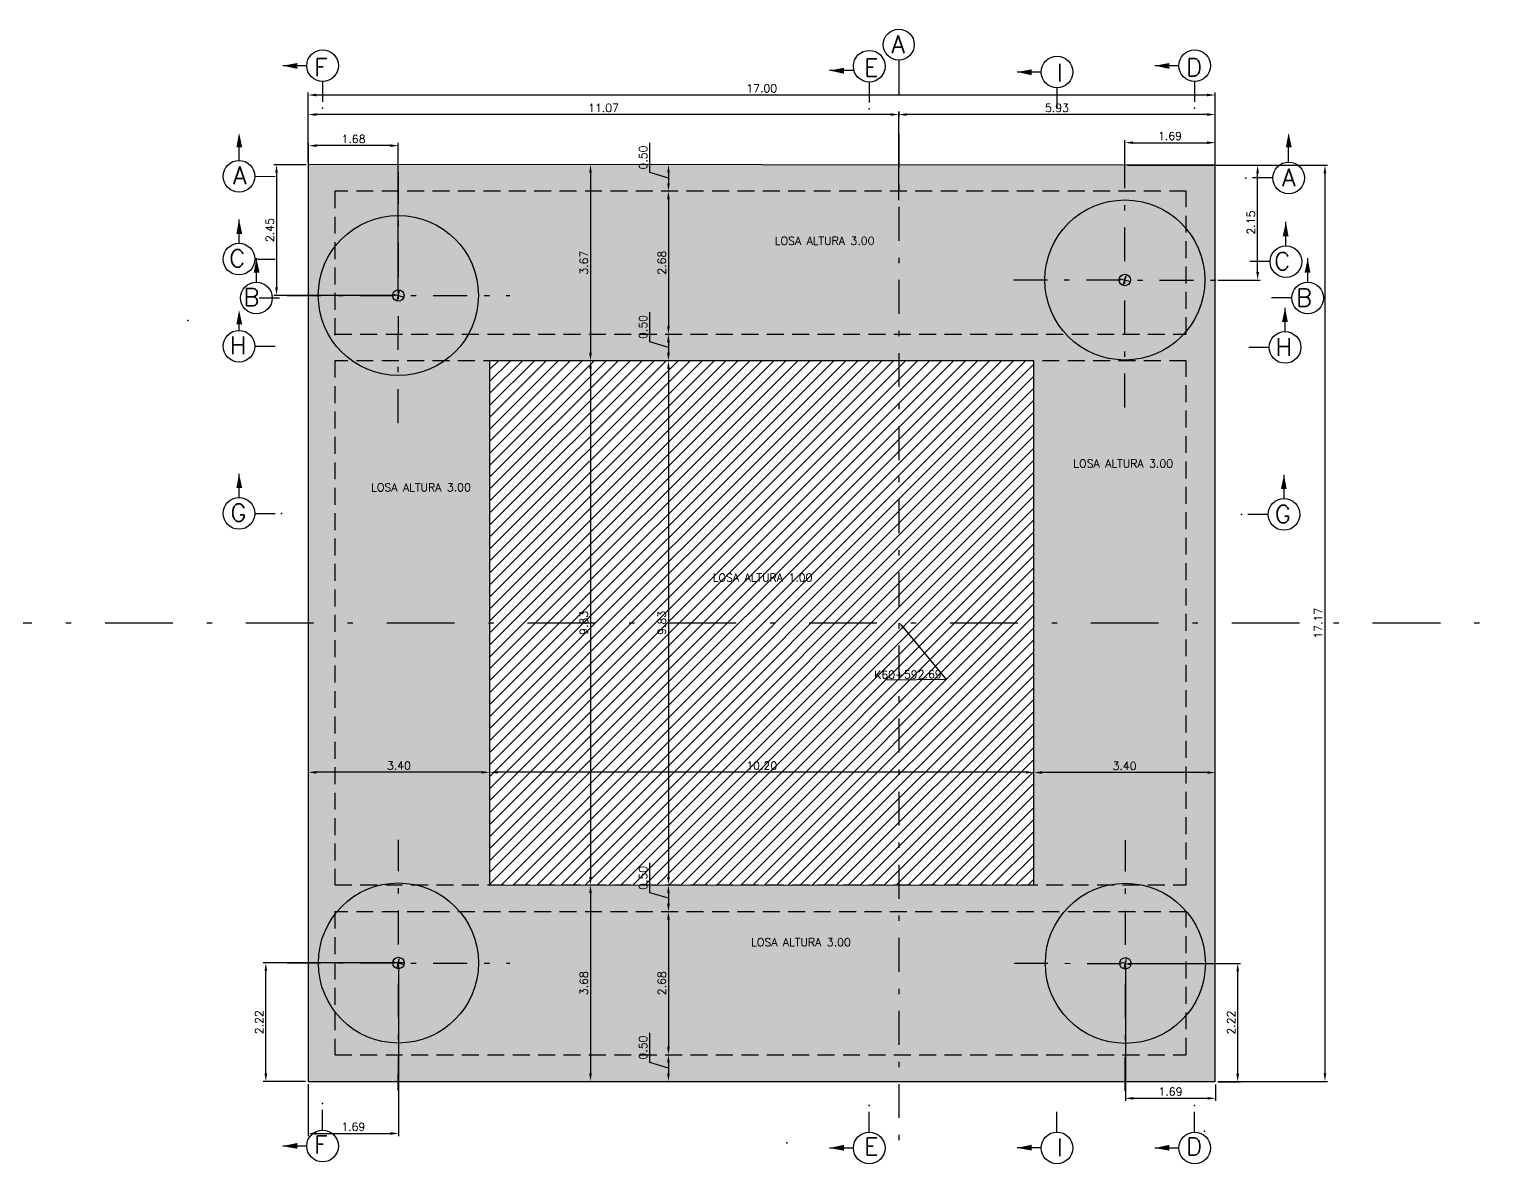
# Model space of a CAD drawing. Header units: metres. Extents: x 1080427 to 1081241, y 976768 to 977191.
# Drawn here: x 1081096.47 to 1081123.81, y 976913.63 to 976934.9 of the extents above; entities that cross this region are included whole.
import ezdxf
from ezdxf import colors
from ezdxf.entities.mleader import LeaderData, LeaderLine
from ezdxf.math import Vec2, Vec3

# ---------------------------------------------------------------- set-up
doc = ezdxf.new("R2010")
doc.units = ezdxf.units.M
doc.header["$LTSCALE"] = 25.4
doc.linetypes.add('DASHDOT', pattern=[1, 0.5, -0.25, 0, -0.25])
doc.linetypes.add('HIDDEN', pattern=[0.375, 0.25, -0.125])
for name, color, linetype in [('CAISSON ACTUALES', 94, 'Continuous'), ('CIRCULOCONTRAP', 130, 'Continuous'), ('CONTRAPESO', 3, 'Continuous'), ('EJE PUENTE', 41, 'DASHDOT'), ('PILA', 3, 'Continuous'), ('PROY', 9, 'HIDDEN'), ('R175COTR', 7, 'Continuous'), ('SOLIDOS', 9, 'Continuous')]:
    doc.layers.add(name, color=color, linetype=linetype)
for name, color, linetype, lineweight in [('COTA', 1, 'Continuous', 30), ('EJECONTRAPESO', 41, 'DASHDOT', 30), ('EJEPILOTE', 145, 'DASHDOT', 30), ('SOLIDOREFCONT', 254, 'Continuous', 5)]:
    doc.layers.add(name, color=color, linetype=linetype, lineweight=lineweight)
doc.styles.add('romans', font='romans.shx')
doc.dimstyles.new('Copy 75', dxfattribs={"dimtxt": 0.15, "dimasz": 0.15, "dimexe": 0.05, "dimexo": 0.05, "dimgap": 0.05, "dimtad": 1, "dimzin": 0, "dimdsep": 46, "dimtxsty": 'romans', "dimcen": 0.002, "dimclrd": 1, "dimclre": 1, "dimclrt": 3, "dimadec": 4, "dimazin": 0, "dimtfac": 1, "dimtofl": 0, "dimtmove": 1, "dimatfit": 3, "dimfxl": 1, "dimtolj": 1, "dimtzin": 0, "dimarcsym": 1})

# ---------------------------------------------------------------- blocks, each defined once
blk = doc.blocks.new('*D889')
at = {"layer": 'COTA', "color": 1, "lineweight": -2, "transparency": 16777216}
for p, q in [((1081101.702, 976932.408), (1081101.702, 976933.712)), ((1081118.552, 976933.662), (1081101.852, 976933.662)), ((1081118.702, 976932.397), (1081118.702, 976933.712))]:
    blk.add_line(p, q, dxfattribs=at)
at = {"layer": 'COTA', "color": 1, "transparency": 16777216}
for points in [[(1081101.852, 976933.687), (1081101.852, 976933.637), (1081101.702, 976933.662)], [(1081118.552, 976933.687), (1081118.552, 976933.637), (1081118.702, 976933.662)]]:
    blk.add_solid(points, dxfattribs=at)
at = {"layer": 'Defpoints', "color": 0, "transparency": 16777216}
for p in [(1081101.702, 976933.662), (1081101.702, 976932.358), (1081118.702, 976932.347)]:
    blk.add_point(p, dxfattribs=at)
at = {"layer": 'COTA', "color": 3, "transparency": 16777216, "insert": (1081110.202, 976933.787), "char_height": 0.15, "attachment_point": 5, "style": 'romans'}
blk.add_mtext('\\A1;17.00', dxfattribs=at)
blk = doc.blocks.new('*D890')
at = {"layer": 'COTA', "color": 1, "lineweight": -2, "transparency": 16777216}
for p, q in [((1081118.752, 976932.347), (1081120.81, 976932.347)), ((1081120.76, 976932.197), (1081120.76, 976915.328)), ((1081118.755, 976915.178), (1081120.81, 976915.178))]:
    blk.add_line(p, q, dxfattribs=at)
at = {"layer": 'COTA', "color": 1, "transparency": 16777216}
for points in [[(1081120.735, 976932.197), (1081120.785, 976932.197), (1081120.76, 976932.347)], [(1081120.735, 976915.328), (1081120.785, 976915.328), (1081120.76, 976915.178)]]:
    blk.add_solid(points, dxfattribs=at)
at = {"layer": 'Defpoints', "color": 0, "transparency": 16777216}
for p in [(1081118.702, 976932.347), (1081118.705, 976915.178), (1081120.76, 976915.178)]:
    blk.add_point(p, dxfattribs=at)
at = {"layer": 'COTA', "color": 3, "transparency": 16777216, "insert": (1081120.635, 976923.762), "char_height": 0.15, "attachment_point": 5, "rotation": 90, "style": 'romans'}
blk.add_mtext('\\A1;17.17', dxfattribs=at)
blk = doc.blocks.new('*D891')
at = {"layer": 'COTA', "color": 1, "lineweight": -2, "transparency": 16777216}
for p, q in [((1081108.105, 976932.211), (1081108.105, 976932.768)), ((1081108.455, 976932.106), (1081108.105, 976932.211)), ((1081108.455, 976932.204), (1081108.455, 976932.009))]:
    blk.add_line(p, q, dxfattribs=at)
at = {"layer": 'COTA', "color": 1, "transparency": 16777216}
for points in [[(1081108.43, 976932.204), (1081108.48, 976932.204), (1081108.455, 976932.354)], [(1081108.43, 976932.009), (1081108.48, 976932.009), (1081108.455, 976931.859)]]:
    blk.add_solid(points, dxfattribs=at)
at = {"layer": 'Defpoints', "color": 0, "transparency": 16777216}
for p in [(1081108.455, 976932.354), (1081108.455, 976931.859), (1081108.455, 976931.859)]:
    blk.add_point(p, dxfattribs=at)
at = {"layer": 'COTA', "color": 3, "transparency": 16777216, "insert": (1081107.98, 976932.49), "char_height": 0.15, "attachment_point": 5, "rotation": 90, "style": 'romans'}
blk.add_mtext('\\A1;0.50', dxfattribs=at)
blk = doc.blocks.new('*D892')
at = {"layer": 'COTA', "color": 1, "lineweight": -2, "transparency": 16777216}
blk.add_line((1081108.454, 976931.709), (1081108.454, 976929.329), dxfattribs=at)
at = {"layer": 'COTA', "color": 1, "transparency": 16777216}
for points in [[(1081108.429, 976931.709), (1081108.479, 976931.709), (1081108.454, 976931.859)], [(1081108.429, 976929.329), (1081108.479, 976929.329), (1081108.454, 976929.179)]]:
    blk.add_solid(points, dxfattribs=at)
at = {"layer": 'Defpoints', "color": 0, "transparency": 16777216}
for p in [(1081108.454, 976931.859), (1081108.454, 976929.179), (1081108.454, 976929.179)]:
    blk.add_point(p, dxfattribs=at)
at = {"layer": 'COTA', "color": 3, "transparency": 16777216, "insert": (1081108.329, 976930.519), "char_height": 0.15, "attachment_point": 5, "rotation": 90, "style": 'romans'}
blk.add_mtext('\\A1;2.68', dxfattribs=at)
blk = doc.blocks.new('*D893')
at = {"layer": 'COTA', "color": 1, "lineweight": -2, "transparency": 16777216}
for p, q in [((1081108.104, 976929.036), (1081108.104, 976929.593)), ((1081108.454, 976928.931), (1081108.104, 976929.036)), ((1081108.454, 976929.029), (1081108.454, 976928.833))]:
    blk.add_line(p, q, dxfattribs=at)
at = {"layer": 'COTA', "color": 1, "transparency": 16777216}
for points in [[(1081108.429, 976929.029), (1081108.479, 976929.029), (1081108.454, 976929.179)], [(1081108.429, 976928.833), (1081108.479, 976928.833), (1081108.454, 976928.683)]]:
    blk.add_solid(points, dxfattribs=at)
at = {"layer": 'Defpoints', "color": 0, "transparency": 16777216}
for p in [(1081108.454, 976929.179), (1081108.454, 976928.683), (1081108.454, 976928.683)]:
    blk.add_point(p, dxfattribs=at)
at = {"layer": 'COTA', "color": 3, "transparency": 16777216, "insert": (1081107.979, 976929.315), "char_height": 0.15, "attachment_point": 5, "rotation": 90, "style": 'romans'}
blk.add_mtext('\\A1;0.50', dxfattribs=at)
blk = doc.blocks.new('*D894')
at = {"layer": 'COTA', "color": 1, "lineweight": -2, "transparency": 16777216}
blk.add_line((1081108.454, 976928.533), (1081108.454, 976919.008), dxfattribs=at)
at = {"layer": 'COTA', "color": 1, "transparency": 16777216}
for points in [[(1081108.429, 976928.533), (1081108.479, 976928.533), (1081108.454, 976928.683)], [(1081108.429, 976919.008), (1081108.479, 976919.008), (1081108.454, 976918.858)]]:
    blk.add_solid(points, dxfattribs=at)
at = {"layer": 'Defpoints', "color": 0, "transparency": 16777216}
for p in [(1081108.454, 976928.683), (1081108.454, 976918.858), (1081108.454, 976918.858)]:
    blk.add_point(p, dxfattribs=at)
at = {"layer": 'COTA', "color": 3, "transparency": 16777216, "insert": (1081108.329, 976923.77), "char_height": 0.15, "attachment_point": 5, "rotation": 90, "style": 'romans'}
blk.add_mtext('\\A1;9.83', dxfattribs=at)
blk = doc.blocks.new('*D895')
at = {"layer": 'COTA', "color": 1, "lineweight": -2, "transparency": 16777216}
for p, q in [((1081108.104, 976918.713), (1081108.104, 976919.27)), ((1081108.454, 976918.608), (1081108.104, 976918.713)), ((1081108.454, 976918.708), (1081108.454, 976918.508))]:
    blk.add_line(p, q, dxfattribs=at)
at = {"layer": 'COTA', "color": 1, "transparency": 16777216}
for points in [[(1081108.429, 976918.708), (1081108.479, 976918.708), (1081108.454, 976918.858)], [(1081108.429, 976918.508), (1081108.479, 976918.508), (1081108.454, 976918.358)]]:
    blk.add_solid(points, dxfattribs=at)
at = {"layer": 'Defpoints', "color": 0, "transparency": 16777216}
for p in [(1081108.454, 976918.858), (1081108.454, 976918.358), (1081108.454, 976918.358)]:
    blk.add_point(p, dxfattribs=at)
at = {"layer": 'COTA', "color": 3, "transparency": 16777216, "insert": (1081107.979, 976918.991), "char_height": 0.15, "attachment_point": 5, "rotation": 90, "style": 'romans'}
blk.add_mtext('\\A1;0.50', dxfattribs=at)
blk = doc.blocks.new('*D896')
at = {"layer": 'COTA', "color": 1, "lineweight": -2, "transparency": 16777216}
blk.add_line((1081108.454, 976918.208), (1081108.454, 976915.827), dxfattribs=at)
at = {"layer": 'COTA', "color": 1, "transparency": 16777216}
for points in [[(1081108.429, 976918.208), (1081108.479, 976918.208), (1081108.454, 976918.358)], [(1081108.429, 976915.827), (1081108.479, 976915.827), (1081108.454, 976915.677)]]:
    blk.add_solid(points, dxfattribs=at)
at = {"layer": 'Defpoints', "color": 0, "transparency": 16777216}
for p in [(1081108.454, 976918.358), (1081108.454, 976915.677), (1081108.454, 976915.677)]:
    blk.add_point(p, dxfattribs=at)
at = {"layer": 'COTA', "color": 3, "transparency": 16777216, "insert": (1081108.329, 976917.017), "char_height": 0.15, "attachment_point": 5, "rotation": 90, "style": 'romans'}
blk.add_mtext('\\A1;2.68', dxfattribs=at)
blk = doc.blocks.new('*D897')
at = {"layer": 'COTA', "color": 1, "lineweight": -2, "transparency": 16777216}
for p, q in [((1081108.104, 976915.532), (1081108.104, 976916.089)), ((1081108.454, 976915.427), (1081108.104, 976915.532)), ((1081108.454, 976915.527), (1081108.454, 976915.327)), ((1081108.405, 976915.177), (1081108.404, 976915.177))]:
    blk.add_line(p, q, dxfattribs=at)
at = {"layer": 'COTA', "color": 1, "transparency": 16777216}
for points in [[(1081108.429, 976915.527), (1081108.479, 976915.527), (1081108.454, 976915.677)], [(1081108.429, 976915.327), (1081108.479, 976915.327), (1081108.454, 976915.177)]]:
    blk.add_solid(points, dxfattribs=at)
at = {"layer": 'Defpoints', "color": 0, "transparency": 16777216}
for p in [(1081108.454, 976915.677), (1081108.454, 976915.177), (1081108.455, 976915.177)]:
    blk.add_point(p, dxfattribs=at)
at = {"layer": 'COTA', "color": 3, "transparency": 16777216, "insert": (1081107.979, 976915.811), "char_height": 0.15, "attachment_point": 5, "rotation": 90, "style": 'romans'}
blk.add_mtext('\\A1;0.50', dxfattribs=at)
blk = doc.blocks.new('*D883')
at = {"layer": 'COTA', "color": 1, "lineweight": -2, "transparency": 16777216}
for p, q in [((1081118.554, 976920.965), (1081115.454, 976920.965)), ((1081118.704, 976920.916), (1081118.704, 976920.915))]:
    blk.add_line(p, q, dxfattribs=at)
at = {"layer": 'COTA', "color": 1, "transparency": 16777216}
for points in [[(1081115.454, 976920.99), (1081115.454, 976920.94), (1081115.304, 976920.965)], [(1081118.554, 976920.99), (1081118.554, 976920.94), (1081118.704, 976920.965)]]:
    blk.add_solid(points, dxfattribs=at)
at = {"layer": 'Defpoints', "color": 0, "transparency": 16777216}
for p in [(1081115.304, 976920.965), (1081115.304, 976920.965), (1081118.704, 976920.966)]:
    blk.add_point(p, dxfattribs=at)
at = {"layer": 'COTA', "color": 3, "transparency": 16777216, "insert": (1081117.004, 976921.09), "char_height": 0.15, "attachment_point": 5, "style": 'romans'}
blk.add_mtext('\\A1;3.40', dxfattribs=at)
blk = doc.blocks.new('*D884')
at = {"layer": 'COTA', "color": 1, "lineweight": -2, "transparency": 16777216}
for p, q in [((1081105.102, 976920.919), (1081105.102, 976920.919)), ((1081115.154, 976920.969), (1081105.252, 976920.969))]:
    blk.add_line(p, q, dxfattribs=at)
at = {"layer": 'COTA', "color": 1, "transparency": 16777216}
for points in [[(1081105.252, 976920.994), (1081105.252, 976920.944), (1081105.102, 976920.969)], [(1081115.154, 976920.994), (1081115.154, 976920.944), (1081115.304, 976920.969)]]:
    blk.add_solid(points, dxfattribs=at)
at = {"layer": 'Defpoints', "color": 0, "transparency": 16777216}
for p in [(1081105.102, 976920.969), (1081105.102, 976920.969), (1081115.304, 976920.969)]:
    blk.add_point(p, dxfattribs=at)
at = {"layer": 'COTA', "color": 3, "transparency": 16777216, "insert": (1081110.203, 976921.094), "char_height": 0.15, "attachment_point": 5, "style": 'romans'}
blk.add_mtext('\\A1;10.20', dxfattribs=at)
blk = doc.blocks.new('*D885')
at = {"layer": 'COTA', "color": 1, "lineweight": -2, "transparency": 16777216}
for p, q in [((1081101.702, 976920.919), (1081101.702, 976920.919)), ((1081104.952, 976920.969), (1081101.852, 976920.969)), ((1081105.102, 976920.919), (1081105.102, 976920.919))]:
    blk.add_line(p, q, dxfattribs=at)
at = {"layer": 'COTA', "color": 1, "transparency": 16777216}
for points in [[(1081101.852, 976920.994), (1081101.852, 976920.944), (1081101.702, 976920.969)], [(1081104.952, 976920.994), (1081104.952, 976920.944), (1081105.102, 976920.969)]]:
    blk.add_solid(points, dxfattribs=at)
at = {"layer": 'Defpoints', "color": 0, "transparency": 16777216}
for p in [(1081101.702, 976920.969), (1081101.702, 976920.969), (1081105.102, 976920.969)]:
    blk.add_point(p, dxfattribs=at)
at = {"layer": 'COTA', "color": 3, "transparency": 16777216, "insert": (1081103.402, 976921.094), "char_height": 0.15, "attachment_point": 5, "style": 'romans'}
blk.add_mtext('\\A1;3.40', dxfattribs=at)
blk = doc.blocks.new('*D886')
at = {"layer": 'COTA', "color": 1, "lineweight": -2, "transparency": 16777216}
blk.add_line((1081106.993, 976932.205), (1081106.993, 976928.833), dxfattribs=at)
at = {"layer": 'COTA', "color": 1, "transparency": 16777216}
for points in [[(1081106.968, 976932.205), (1081107.018, 976932.205), (1081106.993, 976932.355)], [(1081106.968, 976928.833), (1081107.018, 976928.833), (1081106.993, 976928.683)]]:
    blk.add_solid(points, dxfattribs=at)
at = {"layer": 'Defpoints', "color": 0, "transparency": 16777216}
for p in [(1081106.993, 976932.355), (1081106.993, 976928.683), (1081106.993, 976928.683)]:
    blk.add_point(p, dxfattribs=at)
at = {"layer": 'COTA', "color": 3, "transparency": 16777216, "insert": (1081106.868, 976930.519), "char_height": 0.15, "attachment_point": 5, "rotation": 90, "style": 'romans'}
blk.add_mtext('\\A1;3.67', dxfattribs=at)
blk = doc.blocks.new('*D887')
at = {"layer": 'COTA', "color": 1, "lineweight": -2, "transparency": 16777216}
blk.add_line((1081106.993, 976928.533), (1081106.993, 976919.008), dxfattribs=at)
at = {"layer": 'COTA', "color": 1, "transparency": 16777216}
for points in [[(1081106.968, 976928.533), (1081107.018, 976928.533), (1081106.993, 976928.683)], [(1081106.968, 976919.008), (1081107.018, 976919.008), (1081106.993, 976918.858)]]:
    blk.add_solid(points, dxfattribs=at)
at = {"layer": 'Defpoints', "color": 0, "transparency": 16777216}
for p in [(1081106.993, 976928.683), (1081106.993, 976918.858), (1081106.993, 976918.858)]:
    blk.add_point(p, dxfattribs=at)
at = {"layer": 'COTA', "color": 3, "transparency": 16777216, "insert": (1081106.868, 976923.77), "char_height": 0.15, "attachment_point": 5, "rotation": 90, "style": 'romans'}
blk.add_mtext('\\A1;9.83', dxfattribs=at)
blk = doc.blocks.new('*D888')
at = {"layer": 'COTA', "color": 1, "lineweight": -2, "transparency": 16777216}
for p, q in [((1081106.993, 976918.708), (1081106.993, 976915.327)), ((1081106.944, 976915.177), (1081106.943, 976915.177))]:
    blk.add_line(p, q, dxfattribs=at)
at = {"layer": 'COTA', "color": 1, "transparency": 16777216}
for points in [[(1081106.968, 976918.708), (1081107.018, 976918.708), (1081106.993, 976918.858)], [(1081106.968, 976915.327), (1081107.018, 976915.327), (1081106.993, 976915.177)]]:
    blk.add_solid(points, dxfattribs=at)
at = {"layer": 'Defpoints', "color": 0, "transparency": 16777216}
for p in [(1081106.993, 976918.858), (1081106.993, 976915.177), (1081106.994, 976915.177)]:
    blk.add_point(p, dxfattribs=at)
at = {"layer": 'COTA', "color": 3, "transparency": 16777216, "insert": (1081106.868, 976917.017), "char_height": 0.15, "attachment_point": 5, "rotation": 90, "style": 'romans'}
blk.add_mtext('\\A1;3.68', dxfattribs=at)
blk = doc.blocks.new('*D898')
at = {"layer": 'COTA', "color": 1, "lineweight": -2, "transparency": 16777216}
for p, q in [((1081112.772, 976931.694), (1081112.772, 976933.346)), ((1081118.552, 976933.296), (1081112.922, 976933.296)), ((1081118.702, 976932.408), (1081118.702, 976933.346))]:
    blk.add_line(p, q, dxfattribs=at)
at = {"layer": 'COTA', "color": 1, "transparency": 16777216}
for points in [[(1081112.922, 976933.321), (1081112.922, 976933.271), (1081112.772, 976933.296)], [(1081118.552, 976933.321), (1081118.552, 976933.271), (1081118.702, 976933.296)]]:
    blk.add_solid(points, dxfattribs=at)
at = {"layer": 'Defpoints', "color": 0, "transparency": 16777216}
for p in [(1081112.772, 976933.296), (1081118.702, 976932.358), (1081112.772, 976931.644)]:
    blk.add_point(p, dxfattribs=at)
at = {"layer": 'COTA', "color": 3, "transparency": 16777216, "insert": (1081115.737, 976933.421), "char_height": 0.15, "attachment_point": 5, "style": 'romans'}
blk.add_mtext('\\A1;5.93', dxfattribs=at)
blk = doc.blocks.new('*D899')
at = {"layer": 'COTA', "color": 1, "lineweight": -2, "transparency": 16777216}
for p, q in [((1081101.702, 976932.408), (1081101.702, 976933.346)), ((1081112.622, 976933.296), (1081101.852, 976933.296)), ((1081112.772, 976931.694), (1081112.772, 976933.346))]:
    blk.add_line(p, q, dxfattribs=at)
at = {"layer": 'COTA', "color": 1, "transparency": 16777216}
for points in [[(1081101.852, 976933.321), (1081101.852, 976933.271), (1081101.702, 976933.296)], [(1081112.622, 976933.321), (1081112.622, 976933.271), (1081112.772, 976933.296)]]:
    blk.add_solid(points, dxfattribs=at)
at = {"layer": 'Defpoints', "color": 0, "transparency": 16777216}
for p in [(1081101.702, 976933.296), (1081101.702, 976932.358), (1081112.772, 976931.644)]:
    blk.add_point(p, dxfattribs=at)
at = {"layer": 'COTA', "color": 3, "transparency": 16777216, "insert": (1081107.237, 976933.421), "char_height": 0.15, "attachment_point": 5, "style": 'romans'}
blk.add_mtext('\\A1;11.07', dxfattribs=at)
blk = doc.blocks.new('*D1109')
at = {"layer": 'COTA', "color": 1, "lineweight": -2, "transparency": 16777216}
for p, q in [((1081101.71, 976929.919), (1081101.71, 976932.763)), ((1081103.241, 976932.713), (1081101.86, 976932.713)), ((1081103.391, 976929.955), (1081103.391, 976932.763))]:
    blk.add_line(p, q, dxfattribs=at)
at = {"layer": 'COTA', "color": 1, "transparency": 16777216}
for points in [[(1081101.86, 976932.738), (1081101.86, 976932.688), (1081101.71, 976932.713)], [(1081103.241, 976932.738), (1081103.241, 976932.688), (1081103.391, 976932.713)]]:
    blk.add_solid(points, dxfattribs=at)
at = {"layer": 'Defpoints', "color": 0, "transparency": 16777216}
for p in [(1081101.71, 976932.713), (1081101.71, 976929.869), (1081103.391, 976929.905)]:
    blk.add_point(p, dxfattribs=at)
at = {"layer": 'COTA', "color": 3, "transparency": 16777216, "insert": (1081102.551, 976932.838), "char_height": 0.15, "attachment_point": 5, "style": 'romans'}
blk.add_mtext('\\A1;1.68', dxfattribs=at)
blk = doc.blocks.new('*D1110')
at = {"layer": 'COTA', "color": 1, "lineweight": -2, "transparency": 16777216}
for p, q in [((1081117.06, 976932.347), (1081119.549, 976932.347)), ((1081119.499, 976930.345), (1081119.499, 976932.197)), ((1081118.752, 976930.195), (1081119.549, 976930.195))]:
    blk.add_line(p, q, dxfattribs=at)
at = {"layer": 'COTA', "color": 1, "transparency": 16777216}
for points in [[(1081119.474, 976932.197), (1081119.524, 976932.197), (1081119.499, 976932.347)], [(1081119.474, 976930.345), (1081119.524, 976930.345), (1081119.499, 976930.195)]]:
    blk.add_solid(points, dxfattribs=at)
at = {"layer": 'Defpoints', "color": 0, "transparency": 16777216}
for p in [(1081117.01, 976932.347), (1081119.499, 976932.347), (1081118.702, 976930.195)]:
    blk.add_point(p, dxfattribs=at)
at = {"layer": 'COTA', "color": 3, "transparency": 16777216, "insert": (1081119.374, 976931.271), "char_height": 0.15, "attachment_point": 5, "rotation": 90, "style": 'romans'}
blk.add_mtext('\\A1;2.15', dxfattribs=at)
blk = doc.blocks.new('*D1111')
at = {"layer": 'COTA', "color": 1, "lineweight": -2, "transparency": 16777216}
for p, q in [((1081117.01, 976932.397), (1081117.01, 976932.819)), ((1081117.16, 976932.769), (1081118.552, 976932.769)), ((1081118.702, 976930.215), (1081118.702, 976932.819))]:
    blk.add_line(p, q, dxfattribs=at)
at = {"layer": 'COTA', "color": 1, "transparency": 16777216}
for points in [[(1081117.16, 976932.794), (1081117.16, 976932.744), (1081117.01, 976932.769)], [(1081118.552, 976932.794), (1081118.552, 976932.744), (1081118.702, 976932.769)]]:
    blk.add_solid(points, dxfattribs=at)
at = {"layer": 'Defpoints', "color": 0, "transparency": 16777216}
for p in [(1081118.702, 976932.769), (1081117.01, 976932.347), (1081118.702, 976930.165)]:
    blk.add_point(p, dxfattribs=at)
at = {"layer": 'COTA', "color": 3, "transparency": 16777216, "insert": (1081117.856, 976932.894), "char_height": 0.15, "attachment_point": 5, "style": 'romans'}
blk.add_mtext('\\A1;1.69', dxfattribs=at)
blk = doc.blocks.new('*D1107')
at = {"layer": 'COTA', "color": 1, "lineweight": -2, "transparency": 16777216}
for p, q in [((1081103.504, 976917.396), (1081100.857, 976917.396)), ((1081100.907, 976915.327), (1081100.907, 976917.246)), ((1081101.652, 976915.177), (1081100.857, 976915.177))]:
    blk.add_line(p, q, dxfattribs=at)
at = {"layer": 'COTA', "color": 1, "transparency": 16777216}
for points in [[(1081100.882, 976917.246), (1081100.932, 976917.246), (1081100.907, 976917.396)], [(1081100.882, 976915.327), (1081100.932, 976915.327), (1081100.907, 976915.177)]]:
    blk.add_solid(points, dxfattribs=at)
at = {"layer": 'Defpoints', "color": 0, "transparency": 16777216}
for p in [(1081100.907, 976917.396), (1081103.554, 976917.396), (1081101.702, 976915.177)]:
    blk.add_point(p, dxfattribs=at)
at = {"layer": 'COTA', "color": 3, "transparency": 16777216, "insert": (1081100.782, 976916.286), "char_height": 0.15, "attachment_point": 5, "rotation": 90, "style": 'romans'}
blk.add_mtext('\\A1;2.22', dxfattribs=at)
blk = doc.blocks.new('*D1113')
at = {"layer": 'COTA', "color": 1, "lineweight": -2, "transparency": 16777216}
for p, q in [((1081103.392, 976917.346), (1081103.392, 976914.151)), ((1081101.702, 976915.127), (1081101.702, 976914.151)), ((1081101.852, 976914.201), (1081103.242, 976914.201))]:
    blk.add_line(p, q, dxfattribs=at)
at = {"layer": 'COTA', "color": 1, "transparency": 16777216}
for points in [[(1081101.852, 976914.226), (1081101.852, 976914.176), (1081101.702, 976914.201)], [(1081103.242, 976914.226), (1081103.242, 976914.176), (1081103.392, 976914.201)]]:
    blk.add_solid(points, dxfattribs=at)
at = {"layer": 'Defpoints', "color": 0, "transparency": 16777216}
for p in [(1081103.392, 976917.396), (1081101.702, 976915.177), (1081103.392, 976914.201)]:
    blk.add_point(p, dxfattribs=at)
at = {"layer": 'COTA', "color": 3, "transparency": 16777216, "insert": (1081102.547, 976914.326), "char_height": 0.15, "attachment_point": 5, "style": 'romans'}
blk.add_mtext('\\A1;1.69', dxfattribs=at)
blk = doc.blocks.new('*D1108')
at = {"layer": 'COTA', "color": 1, "lineweight": -2, "transparency": 16777216}
for p, q in [((1081117.069, 976917.389), (1081119.175, 976917.389)), ((1081119.125, 976915.319), (1081119.125, 976917.239)), ((1081118.752, 976915.169), (1081119.175, 976915.169))]:
    blk.add_line(p, q, dxfattribs=at)
at = {"layer": 'COTA', "color": 1, "transparency": 16777216}
for points in [[(1081119.1, 976917.239), (1081119.15, 976917.239), (1081119.125, 976917.389)], [(1081119.1, 976915.319), (1081119.15, 976915.319), (1081119.125, 976915.169)]]:
    blk.add_solid(points, dxfattribs=at)
at = {"layer": 'Defpoints', "color": 0, "transparency": 16777216}
for p in [(1081117.019, 976917.389), (1081119.125, 976917.389), (1081118.702, 976915.169)]:
    blk.add_point(p, dxfattribs=at)
at = {"layer": 'COTA', "color": 3, "transparency": 16777216, "insert": (1081119, 976916.279), "char_height": 0.15, "attachment_point": 5, "rotation": 90, "style": 'romans'}
blk.add_mtext('\\A1;2.22', dxfattribs=at)
blk = doc.blocks.new('*D1106')
at = {"layer": 'COTA', "color": 1, "lineweight": -2, "transparency": 16777216}
for p, q in [((1081117.019, 976917.339), (1081117.019, 976914.81)), ((1081118.71, 976915.119), (1081118.71, 976914.81)), ((1081117.169, 976914.86), (1081118.56, 976914.86))]:
    blk.add_line(p, q, dxfattribs=at)
at = {"layer": 'COTA', "color": 1, "transparency": 16777216}
for points in [[(1081117.169, 976914.885), (1081117.169, 976914.835), (1081117.019, 976914.86)], [(1081118.56, 976914.885), (1081118.56, 976914.835), (1081118.71, 976914.86)]]:
    blk.add_solid(points, dxfattribs=at)
at = {"layer": 'Defpoints', "color": 0, "transparency": 16777216}
for p in [(1081117.019, 976917.389), (1081118.71, 976915.169), (1081118.71, 976914.86)]:
    blk.add_point(p, dxfattribs=at)
at = {"layer": 'COTA', "color": 3, "transparency": 16777216, "insert": (1081117.865, 976914.985), "char_height": 0.15, "attachment_point": 5, "style": 'romans'}
blk.add_mtext('\\A1;1.69', dxfattribs=at)
blk = doc.blocks.new('*D1112')
at = {"layer": 'COTA', "color": 1, "lineweight": -2, "transparency": 16777216}
for p, q in [((1081101.661, 976932.355), (1081101.058, 976932.355)), ((1081101.108, 976932.205), (1081101.108, 976930.055)), ((1081103.341, 976929.905), (1081101.058, 976929.905))]:
    blk.add_line(p, q, dxfattribs=at)
at = {"layer": 'COTA', "color": 1, "transparency": 16777216}
for points in [[(1081101.083, 976932.205), (1081101.133, 976932.205), (1081101.108, 976932.355)], [(1081101.083, 976930.055), (1081101.133, 976930.055), (1081101.108, 976929.905)]]:
    blk.add_solid(points, dxfattribs=at)
at = {"layer": 'Defpoints', "color": 0, "transparency": 16777216}
for p in [(1081101.711, 976932.355), (1081101.108, 976929.905), (1081103.391, 976929.905)]:
    blk.add_point(p, dxfattribs=at)
at = {"layer": 'COTA', "color": 3, "transparency": 16777216, "insert": (1081100.983, 976931.13), "char_height": 0.15, "attachment_point": 5, "rotation": 90, "style": 'romans'}
blk.add_mtext('\\A1;2.45', dxfattribs=at)

msp = doc.modelspace()

# ---------------------------------------------------------------- hatches: boundary and pattern name
at = {"layer": 'SOLIDOREFCONT', "transparency": 33554556}
h = msp.add_hatch(color=17, dxfattribs=at)
h.dxf.hatch_style = 1
h.paths.add_polyline_path([(1081101.701876, 976932.358463), (1081101.701876, 976915.176521), (1081118.704531, 976915.177521), (1081118.702057, 976932.347417)])
h.paths.add_polyline_path([(1081115.302402, 976928.683369), (1081115.304006, 976918.857821), (1081105.101876, 976918.857221), (1081105.101876, 976928.683369)], flags=16)
at = {"layer": 'SOLIDOS'}
h = msp.add_hatch(dxfattribs=at)
h.set_pattern_fill('ANSI31', color=250, scale=0.05)
h.set_pattern_definition([(45, (0, 0), (-0.112253201513, 0.112253201513), [])])
h.paths.add_polyline_path([(1081115.302402, 976928.683369), (1081105.101876, 976928.683369), (1081105.101876, 976918.857221), (1081115.304006, 976918.857821)])

# ---------------------------------------------------------------- linework, layer by layer
for p, q in [((1081101.675917, 976934.211879), (1081101.224866, 976934.211879)), ((1081111.922934, 976934.121616), (1081111.471882, 976934.121616)), ((1081115.442791, 976934.093226), (1081114.991739, 976934.093226)), ((1081118.023964, 976934.211879), (1081117.572912, 976934.211879)), ((1081101.970166, 976933.914569), (1081101.970166, 976933.533385)), ((1081112.217183, 976933.905781), (1081112.217183, 976933.524597)), ((1081115.737039, 976933.795916), (1081115.737039, 976933.414733)), ((1081118.318213, 976933.914569), (1081118.318213, 976933.533385)), ((1081101.970166, 976914.260756), (1081101.970166, 976914.641939)), ((1081112.217183, 976914.225849), (1081112.217183, 976914.607032)), ((1081115.737039, 976914.227988), (1081115.737039, 976914.609171)), ((1081118.318213, 976914.22559), (1081118.318213, 976914.606774)), ((1081101.675917, 976913.963446), (1081101.224866, 976913.963446)), ((1081111.922934, 976913.928538), (1081111.471882, 976913.928538)), ((1081115.442791, 976913.930677), (1081114.991739, 976913.930677)), ((1081118.023964, 976913.92828), (1081117.572912, 976913.92828))]:
    msp.add_line(p, q)
for p in [(1081101.970166, 976933.414733), (1081112.217183, 976933.405945), (1081118.318213, 976933.414733), (1081101.970166, 976914.760592), (1081112.217183, 976914.725684), (1081118.318213, 976914.725426), (1081118.500902, 976914.245891), (1081110.6742, 976914.025201)]:
    msp.add_point(p)
for points in [[(1081101.495721, 976934.151957), (1081101.495721, 976934.261714), (1081101.224866, 976934.211879)], [(1081111.742738, 976934.061694), (1081111.742738, 976934.171452), (1081111.471882, 976934.121616)], [(1081115.262594, 976934.033305), (1081115.262594, 976934.143062), (1081114.991739, 976934.093226)], [(1081117.843767, 976934.151957), (1081117.843767, 976934.261714), (1081117.572912, 976934.211879)], [(1081101.495721, 976914.023367), (1081101.495721, 976913.91361), (1081101.224866, 976913.963446)], [(1081111.742738, 976913.98846), (1081111.742738, 976913.878703), (1081111.471882, 976913.928538)], [(1081115.262594, 976913.990599), (1081115.262594, 976913.880842), (1081114.991739, 976913.930677)], [(1081117.843767, 976913.988202), (1081117.843767, 976913.878445), (1081117.572912, 976913.92828)]]:
    msp.add_solid(points)
at = {"layer": 'CAISSON ACTUALES'}
for p, q in [((1081116.921834, 976930.218095), (1081117.096034, 976930.172772)), ((1081116.986273, 976930.108333), (1081117.031595, 976930.282534)), ((1081103.304117, 976929.928072), (1081103.478317, 976929.882749)), ((1081103.368556, 976929.81831), (1081103.413878, 976929.992511)), ((1081103.305215, 976917.418252), (1081103.479416, 976917.37293)), ((1081103.369654, 976917.308491), (1081103.414977, 976917.482691)), ((1081116.932273, 976917.411705), (1081117.106474, 976917.366382)), ((1081116.996712, 976917.301943), (1081117.042035, 976917.476144))]:
    msp.add_line(p, q, dxfattribs=at)
at = {"layer": 'CIRCULOCONTRAP'}
for centre, radius in [((1081112.771876, 976934.606216), 0.289667), ((1081101.970166, 976934.211199), 0.296631), ((1081112.217183, 976934.202412), 0.296631), ((1081115.737039, 976934.092547), 0.296631), ((1081118.318213, 976934.211199), 0.296631), ((1081100.405718, 976932.139883), 0.296631), ((1081120.079092, 976932.108489), 0.296631), ((1081100.405718, 976930.586163), 0.296631), ((1081120.027604, 976930.539495), 0.296631), ((1081100.731109, 976929.858627), 0.296631), ((1081120.437475, 976929.858627), 0.296631), ((1081100.405718, 976928.954923), 0.296631), ((1081120.013662, 976928.930942), 0.296631), ((1081100.405718, 976925.820454), 0.296631), ((1081119.992442, 976925.801782), 0.296631), ((1081101.970166, 976913.964125), 0.296631), ((1081112.217183, 976913.929218), 0.296631), ((1081115.737039, 976913.931357), 0.296631), ((1081118.318213, 976913.928959), 0.296631)]:
    msp.add_circle(centre, radius, dxfattribs=at)
at = {"layer": 'CONTRAPESO'}
for points in [[(1081118.702057, 976932.347417), (1081101.701876, 976932.358463), (1081101.701876, 976915.176521), (1081118.704531, 976915.177521)], [(1081115.302402, 976928.683369), (1081105.101876, 976928.683369), (1081105.101876, 976918.857221), (1081115.304006, 976918.857821)]]:
    msp.add_lwpolyline(points, close=True, dxfattribs=at)
at = {"layer": 'EJE PUENTE', "ltscale": 0.1}
msp.add_lwpolyline([(1080643.813269, 976923.767992), (1081123.813502, 976923.767992)], dxfattribs=at)
at = {"layer": 'EJECONTRAPESO', "ltscale": 0.05}
msp.add_lwpolyline([(1081112.771876, 976934.306252), (1081112.771876, 976914.027987)], dxfattribs=at)
at = {"layer": 'EJEPILOTE', "ltscale": 0.05}
for points in [[(1081117.007323, 976927.805275), (1081117.010095, 976932.501141)], [(1081103.389906, 976927.515174), (1081103.392677, 976932.211039)], [(1081114.92213, 976930.196484), (1081119.095738, 976930.194383)], [(1081101.304712, 976929.906383), (1081105.478321, 976929.904282)], [(1081103.391005, 976915.005354), (1081103.393776, 976919.70122)], [(1081117.018062, 976914.998806), (1081117.020834, 976919.694672)], [(1081101.305811, 976917.396563), (1081105.47942, 976917.394462)], [(1081114.932869, 976917.390016), (1081119.106478, 976917.387915)]]:
    msp.add_lwpolyline(points, dxfattribs=at)
at = {"layer": 'PILA', "color": 43}
for centre in [(1081117.008934, 976930.195434), (1081103.391217, 976929.90541), (1081103.392316, 976917.395591), (1081117.019373, 976917.389043)]:
    msp.add_circle(centre, 1.5, dxfattribs=at)
at = {"layer": 'PILA', "color": 22}
for centre in [(1081117.008934, 976930.195434), (1081103.391217, 976929.90541), (1081103.392316, 976917.395591), (1081117.019373, 976917.389043)]:
    msp.add_circle(centre, 0.107259, dxfattribs=at)
at = {"layer": 'PROY', "color": 250, "ltscale": 0.05}
for points in [[(1081102.201876, 976929.163656), (1081102.201876, 976929.178516), (1081118.161876, 976929.178516), (1081118.161876, 976931.858516), (1081102.201876, 976931.858516), (1081102.201876, 976929.163656)], [(1081102.201876, 976915.677021), (1081102.201876, 976915.677021), (1081118.161876, 976915.677021), (1081118.161876, 976918.357521), (1081102.201876, 976918.357521), (1081102.201876, 976915.677021)]]:
    msp.add_lwpolyline(points, dxfattribs=at)
msp.add_lwpolyline([(1081118.161876, 976918.857521), (1081118.161876, 976928.683369), (1081102.201876, 976928.683369), (1081102.201876, 976918.857521)], close=True, dxfattribs=at)
at = {"layer": 'R175COTR'}
for p, q in [((1081100.405039, 976932.434131), (1081100.405039, 976932.885183)), ((1081120.079771, 976932.402738), (1081120.079771, 976932.85379)), ((1081100.702349, 976932.139883), (1081101.083533, 976932.13487)), ((1081119.782461, 976932.108489), (1081119.401278, 976932.108489)), ((1081100.405039, 976930.880411), (1081100.405039, 976931.331463)), ((1081120.028284, 976930.833744), (1081120.028284, 976931.284796)), ((1081100.702349, 976930.586163), (1081101.083532, 976930.586163)), ((1081100.730429, 976930.152876), (1081100.730429, 976930.603928)), ((1081119.730974, 976930.539495), (1081119.34979, 976930.539495)), ((1081120.438154, 976930.152876), (1081120.438154, 976930.603928)), ((1081100.780114, 976929.858627), (1081101.161297, 976929.858627)), ((1081120.140844, 976929.858627), (1081119.75966, 976929.858627)), ((1081120.014342, 976929.225191), (1081120.014342, 976929.676243)), ((1081100.405039, 976929.249171), (1081100.405039, 976929.393714)), ((1081100.702349, 976928.954923), (1081101.083532, 976928.954923)), ((1081119.717031, 976928.930942), (1081119.335848, 976928.930942)), ((1081100.405039, 976926.114702), (1081100.405039, 976926.565754)), ((1081119.993122, 976926.096031), (1081119.993122, 976926.547083)), ((1081100.702349, 976925.820454), (1081101.083532, 976925.820454)), ((1081119.695812, 976925.801782), (1081119.314628, 976925.801782))]:
    msp.add_line(p, q, dxfattribs=at)
for p in [(1081119.274348, 976932.106622), (1081099.445421, 976929.436395), (1081101.202185, 976925.820454), (1081119.195976, 976925.801782)]:
    msp.add_point(p, dxfattribs=at)
for points in [[(1081100.46496, 976932.681644), (1081100.355203, 976932.681644), (1081100.405039, 976932.952499)], [(1081120.138146, 976932.681644), (1081120.028389, 976932.681644), (1081120.078225, 976932.952499)], [(1081100.46496, 976931.060608), (1081100.355203, 976931.060608), (1081100.405039, 976931.331463)], [(1081119.968362, 976931.01394), (1081120.078119, 976931.01394), (1081120.028284, 976931.284796)], [(1081100.790351, 976930.333073), (1081100.680594, 976930.333073), (1081100.730429, 976930.603928)], [(1081120.378232, 976930.333073), (1081120.48799, 976930.333073), (1081120.438154, 976930.603928)], [(1081119.95442, 976929.405388), (1081120.064177, 976929.405388), (1081120.014342, 976929.676243)], [(1081100.46496, 976929.361901), (1081100.355203, 976929.361901), (1081100.405039, 976929.632756)], [(1081100.46496, 976926.294899), (1081100.355203, 976926.294899), (1081100.405039, 976926.565754)], [(1081119.9332, 976926.276227), (1081120.042957, 976926.276227), (1081119.993122, 976926.547083)]]:
    msp.add_solid(points, dxfattribs=at)

# ---------------------------------------------------------------- texts
at = {"layer": 'COTA', "color": 3, "char_height": 0.15, "width": 2.61014625, "attachment_point": 1, "style": 'romans'}
for s, insert in [('LOSA ALTURA 3.00', (1081110.445788, 976931.004641)), ('LOSA ALTURA 3.00', (1081116.043002, 976926.830341)), ('LOSA ALTURA 3.00', (1081102.879996, 976926.384228)), ('LOSA ALTURA 1.00', (1081109.282816, 976924.692858)), ('LOSA ALTURA 3.00', (1081110.00205, 976917.860243))]:
    msp.add_mtext(s, dxfattribs=dict(at, insert=insert))
at = {"layer": 'R175COTR', "char_height": 0.33, "width": 0.41500103, "attachment_point": 3, "rotation": 0.0000363, "style": 'romans'}
for s, insert in [('{\\C0;A}', (1081112.889487, 976934.778058, 308.056641)), ('{\\C0;A}', (1081100.544821, 976932.320018)), ('{\\C0;A}', (1081120.208543, 976932.280975)), ('{\\C0;C}', (1081100.518684, 976930.766298)), ('{\\C0;C}', (1081120.107859, 976930.711981)), ('{\\C0;B}', (1081100.785979, 976930.038763)), ('{\\C0;B}', (1081120.517729, 976930.031114)), ('{\\C0;H}', (1081100.544821, 976929.135058)), ('{\\C0;H}', (1081120.143113, 976929.103429)), ('{\\C0;G}', (1081100.541905, 976926.000589)), ('{\\C0;G}', (1081120.119577, 976925.974268))]:
    msp.add_mtext(s, dxfattribs=dict(at, insert=insert))
at = {"layer": 'R175COTR', "char_height": 0.33, "width": 0.41500103, "style": 'romans'}
for s, insert, attachment_point in [('{\\C0;F}', (1081101.812719, 976934.348009), 1), ('{\\C0;E}', (1081112.120159, 976934.339221), 1), ('{\\C0;D}', (1081118.160766, 976934.348009), 1), ('{\\C0;I}', (1081115.73295, 976933.917306), 7), ('{\\C0;F}', (1081101.812719, 976913.827315), 7), ('{\\C0;E}', (1081112.120159, 976913.792408), 7), ('{\\C0;I}', (1081115.73295, 976914.106598), 1), ('{\\C0;D}', (1081118.160766, 976913.79215), 7)]:
    msp.add_mtext(s, dxfattribs=dict(at, insert=insert, attachment_point=attachment_point))

# ---------------------------------------------------------------- dimensions: what is measured, and where the dimension line sits
at = {"layer": 'COTA', "color": 2}
for base, p1, p2, angle, picture, middle in [((1081101.701876, 976933.661715), (1081118.702057, 976932.347417), (1081101.701876, 976932.358463), 180, '*D889', (1081110.201967, 976933.786715)), ((1081101.701876, 976933.296277), (1081112.771876, 976931.644261), (1081101.701876, 976932.358463), 180, '*D899', (1081107.236876, 976933.421277)), ((1081112.771876, 976933.296277), (1081118.701876, 976932.358463), (1081112.771876, 976931.644261), 180, '*D898', (1081115.736876, 976933.421277)), ((1081108.454547, 976931.858516), (1081108.454547, 976932.354075), (1081108.454547, 976931.858516), 90, '*D891', (1081107.979547, 976932.261295)), ((1081101.108386, 976929.90541), (1081101.711315, 976932.355098), (1081103.391217, 976929.90541), 90, '*D1112', (1081100.983386, 976931.130254)), ((1081106.993019, 976928.683369), (1081106.993019, 976932.355025), (1081106.993019, 976928.683369), 90, '*D886', (1081106.868019, 976930.519197)), ((1081119.499366, 976932.347417), (1081118.702211, 976930.195434), (1081117.010436, 976932.347417), 90, '*D1110', (1081119.374366, 976931.271425)), ((1081120.759804, 976915.177521), (1081118.702057, 976932.347417), (1081118.704531, 976915.177521), 90, '*D890', (1081120.634804, 976923.762469)), ((1081108.454475, 976929.178516), (1081108.454475, 976931.858516), (1081108.454475, 976929.178516), 90, '*D892', (1081108.329475, 976930.518516)), ((1081108.454475, 976928.683369), (1081108.454475, 976929.178516), (1081108.454475, 976928.683369), 90, '*D893', (1081107.979475, 976929.085942)), ((1081106.992963, 976918.857521), (1081106.992963, 976928.683369), (1081106.992963, 976918.857521), 90, '*D887', (1081106.867963, 976923.770445)), ((1081108.454475, 976918.857521), (1081108.454475, 976928.683369), (1081108.454475, 976918.857521), 90, '*D894', (1081108.329475, 976923.770445)), ((1081101.701876, 976920.968819), (1081105.101876, 976920.968819), (1081101.701876, 976920.968819), 180, '*D885', (1081103.401876, 976921.093819)), ((1081105.101876, 976920.968819), (1081115.303661, 976920.968819), (1081105.101876, 976920.968819), 180, '*D884', (1081110.202769, 976921.093819)), ((1081115.303662, 976920.965095), (1081118.703697, 976920.96565), (1081115.303662, 976920.965095), 180, '*D883', (1081117.00368, 976921.090095)), ((1081108.454475, 976918.357521), (1081108.454475, 976918.857521), (1081108.454475, 976918.357521), 90, '*D895', (1081107.979475, 976918.762521)), ((1081106.992963, 976915.176832), (1081106.992963, 976918.857521), (1081106.993757, 976915.176832), 90, '*D888', (1081106.867963, 976917.017177)), ((1081108.454475, 976915.677021), (1081108.454475, 976918.357521), (1081108.454475, 976915.677021), 90, '*D896', (1081108.329475, 976917.017271)), ((1081100.907086, 976917.395591), (1081101.701876, 976915.176521), (1081103.554428, 976917.395591), 90, '*D1107', (1081100.782086, 976916.286056)), ((1081119.125089, 976917.389043), (1081118.701875, 976915.168835), (1081117.019373, 976917.389043), 90, '*D1108', (1081119.000089, 976916.278939)), ((1081108.454475, 976915.176918), (1081108.454475, 976915.677021), (1081108.455457, 976915.176918), 90, '*D897', (1081107.979475, 976915.58197))]:
    dim = msp.add_linear_dim(base=base, p1=p1, p2=p2, angle=angle, dimstyle='Copy 75', dxfattribs=at)
    dim.commit()
    dim.dimension.update_dxf_attribs({"geometry": picture, "text_midpoint": middle})
for base, p1, p2, picture, middle in [((1081101.709949, 976932.71257), (1081103.391217, 976929.90541), (1081101.709949, 976929.869257), '*D1109', (1081102.550583, 976932.83757)), ((1081118.702057, 976932.769111), (1081117.010436, 976932.347417), (1081118.702057, 976930.164578), '*D1111', (1081117.856247, 976932.894111)), ((1081103.392316, 976914.200532), (1081101.701876, 976915.176521), (1081103.392316, 976917.395591), '*D1113', (1081102.547096, 976914.325532)), ((1081118.709811, 976914.860349), (1081117.019373, 976917.389043), (1081118.709811, 976915.168835), '*D1106', (1081117.864592, 976914.985349))]:
    dim = msp.add_linear_dim(base=base, p1=p1, p2=p2, dimstyle='Copy 75', dxfattribs=at)
    dim.commit()
    dim.dimension.update_dxf_attribs({"geometry": picture, "text_midpoint": middle})

# ---------------------------------------------------------------- leaders
at = {"layer": 'COTA'}
ml = msp.add_multileader_mtext('Standard', dxfattribs=at)
ml.set_content('K60+592.69', color=3, style='romans')
ml.set_leader_properties(color=256)
ml.build(insert=Vec2(0, 0))
ml.multileader.update_dxf_attribs({"text_left_attachment_type": 6, "text_right_attachment_type": 6, "dogleg_length": 0, "arrow_head_size": 0.15})
ctx = ml.context
ctx.base_point, ctx.char_height, ctx.arrow_head_size, ctx.landing_gap_size, ctx.plane_origin, ctx.plane_x_axis, ctx.plane_y_axis = Vec3(1081112.311067, 976922.690968), 0.15, 0.15, 0, Vec3(1081115.003455, 976929.92986), Vec3(0.999935266, 0.01137822), Vec3(-0.01137822, 0.999935266)
ctx.left_attachment, ctx.right_attachment = 6, 6
notes = []
notes.append((ctx, [(1, (1, 1, 0), (1081113.660979, 976922.706328), (-1, 0), 0, [(0, [(1081112.771876, 976923.78607)], 0, [])])]))
ctx.mtext.insert, ctx.mtext.text_direction, ctx.mtext.rotation, ctx.mtext.flow_direction = Vec3(1081112.309019, 976922.870956), Vec3(0.999935266, 0.01137822), 0.011378466, 5
for ctx, leaders in notes:
    for number, flags, end, landing, length, lines in leaders:
        leader = LeaderData()
        leader.index, (leader.has_last_leader_line, leader.has_dogleg_vector, leader.attachment_direction) = number, flags
        leader.last_leader_point, leader.dogleg_vector, leader.dogleg_length = Vec3(end), Vec3(landing), length
        for number, points, colour, breaks in lines:
            line = LeaderLine()
            line.index, line.vertices, line.color, line.breaks = number, Vec3.list(points), colors.encode_raw_color(colour), breaks
            leader.lines.append(line)
        ctx.leaders.append(leader)

doc.saveas('drawing.dxf')
